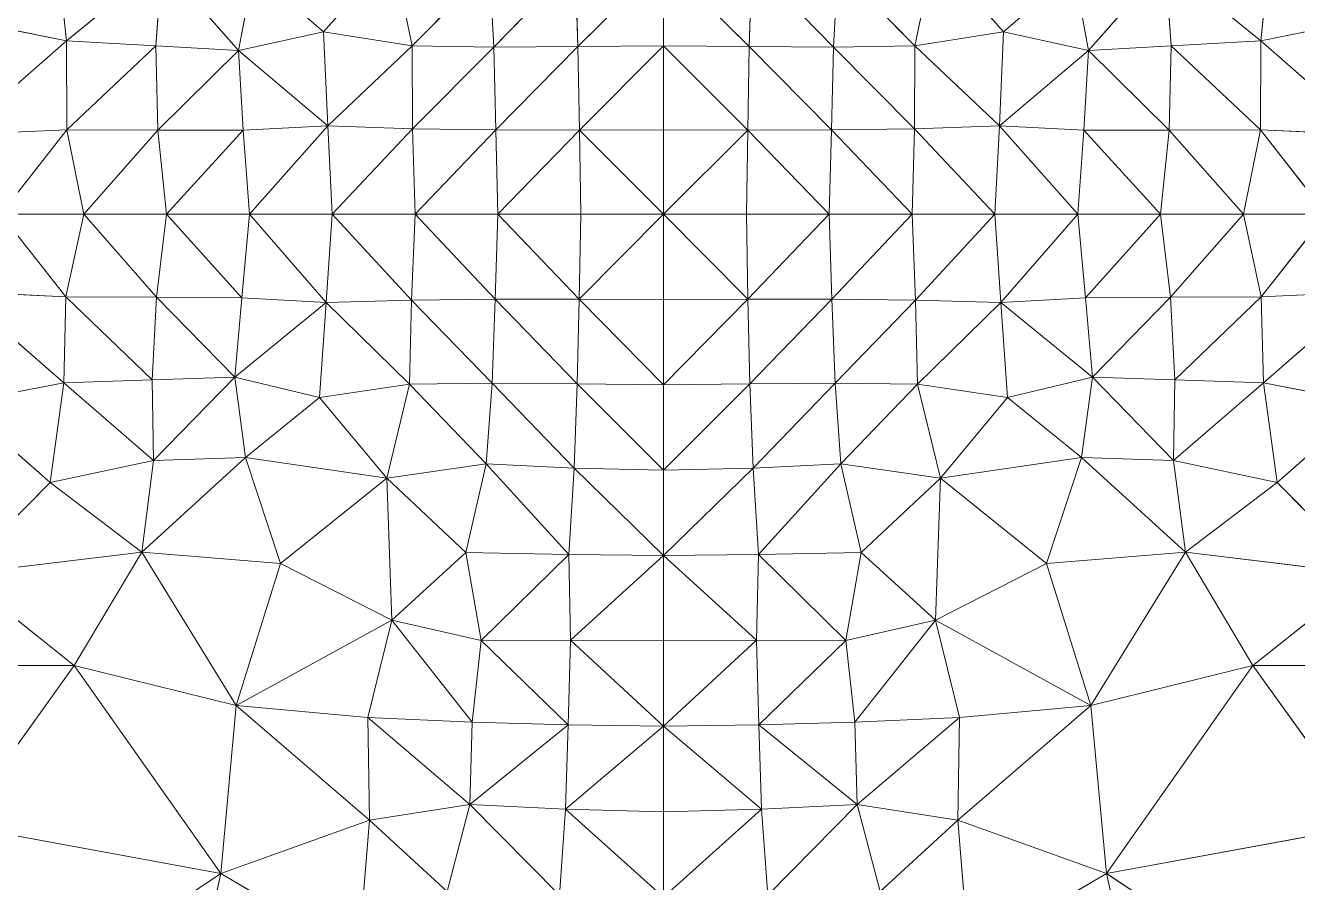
# Model space of a CAD drawing. Header units: metres. Extents: x 0 to 8, y 0 to 4.
# Drawn here: x 1.2734 to 1.7251, y 1.7627 to 2.067 of the extents above; entities that cross this region are included whole.
import ezdxf

# ---------------------------------------------------------------- set-up
doc = ezdxf.new("R2010")
doc.units = ezdxf.units.M
doc.header["$MEASUREMENT"] = 0
for name, color, linetype, lineweight in [('DL_FE_MESH', 134, 'Continuous', 0), ('DL_FE_MESH_CELLS_2', 132, 'Continuous', 0), ('DL_FE_MESH_CELLS_5', 132, 'Continuous', 0), ('DL_FE_MESH_CELLS_6', 132, 'Continuous', 0), ('DL_FE_MESH_CELLS_7', 132, 'Continuous', 0), ('DL_TOPOLOGY', 7, 'Continuous', 0)]:
    doc.layers.add(name, color=color, linetype=linetype, lineweight=lineweight)

msp = doc.modelspace()

# ---------------------------------------------------------------- linework, layer by layer
at = {"layer": 'DL_FE_MESH'}
for p, q in [((1.28799, 2.06147), (1.284, 2.09891)), ((1.716, 2.09891), (1.71201, 2.06147)), ((1.37932, 2.06473), (1.40391, 2.09256)), ((1.41077, 2.05971), (1.40391, 2.09256)), ((1.59609, 2.09256), (1.58923, 2.05971)), ((1.59609, 2.09256), (1.62068, 2.06473)), ((1.32188, 2.08911), (1.28799, 2.06147)), ((1.31978, 2.05967), (1.32188, 2.08911)), ((1.3491, 2.05803), (1.32188, 2.08911)), ((1.43814, 2.08745), (1.41077, 2.05971)), ((1.43969, 2.05925), (1.43814, 2.08745)), ((1.46867, 2.08894), (1.43969, 2.05925)), ((1.46867, 2.08894), (1.46959, 2.0595)), ((1.46959, 2.0595), (1.5, 2.08955)), ((1.53041, 2.0595), (1.5, 2.08955)), ((1.53041, 2.0595), (1.53133, 2.08894)), ((1.53133, 2.08894), (1.56031, 2.05925)), ((1.56186, 2.08745), (1.56031, 2.05925)), ((1.56186, 2.08745), (1.58923, 2.05971)), ((1.6509, 2.05803), (1.67812, 2.08911)), ((1.67812, 2.08911), (1.71201, 2.06147)), ((1.67812, 2.08911), (1.68022, 2.05967)), ((1.3491, 2.05803), (1.35437, 2.08629)), ((1.37932, 2.06473), (1.35437, 2.08629)), ((1.64563, 2.08629), (1.62068, 2.06473)), ((1.64563, 2.08629), (1.6509, 2.05803)), ((1.28799, 2.06147), (1.25, 2.06918)), ((1.75, 2.06918), (1.71201, 2.06147)), ((1.3491, 2.05803), (1.37932, 2.06473)), ((1.38076, 2.03127), (1.37932, 2.06473)), ((1.41077, 2.05971), (1.37932, 2.06473)), ((1.62068, 2.06473), (1.58923, 2.05971)), ((1.62068, 2.06473), (1.61924, 2.03127)), ((1.6509, 2.05803), (1.62068, 2.06473)), ((1.28799, 2.06147), (1.25, 2.02819)), ((1.28812, 2.02988), (1.28799, 2.06147)), ((1.28799, 2.06147), (1.31978, 2.05967)), ((1.31978, 2.05967), (1.28812, 2.02988)), ((1.32049, 2.02984), (1.31978, 2.05967)), ((1.31978, 2.05967), (1.3491, 2.05803)), ((1.41077, 2.05971), (1.38076, 2.03127)), ((1.41088, 2.03028), (1.41077, 2.05971)), ((1.41077, 2.05971), (1.43969, 2.05925)), ((1.43969, 2.05925), (1.46959, 2.0595)), ((1.46959, 2.0595), (1.44043, 2.0299)), ((1.5, 2.0597), (1.46959, 2.0595)), ((1.46959, 2.0595), (1.47014, 2.02984)), ((1.47014, 2.02984), (1.5, 2.0597)), ((1.5, 2.0597), (1.53041, 2.0595)), ((1.52986, 2.02984), (1.5, 2.0597)), ((1.52986, 2.02984), (1.53041, 2.0595)), ((1.56031, 2.05925), (1.53041, 2.0595)), ((1.53041, 2.0595), (1.55957, 2.0299)), ((1.58923, 2.05971), (1.56031, 2.05925)), ((1.58923, 2.05971), (1.58912, 2.03028)), ((1.58923, 2.05971), (1.61924, 2.03127)), ((1.68022, 2.05967), (1.6509, 2.05803)), ((1.68022, 2.05967), (1.67951, 2.02984)), ((1.71201, 2.06147), (1.68022, 2.05967)), ((1.68022, 2.05967), (1.71188, 2.02988)), ((1.71201, 2.06147), (1.71188, 2.02988)), ((1.71201, 2.06147), (1.75, 2.02819)), ((1.3491, 2.05803), (1.32049, 2.02984)), ((1.35075, 2.02983), (1.3491, 2.05803)), ((1.38076, 2.03127), (1.3491, 2.05803)), ((1.43969, 2.05925), (1.41088, 2.03028)), ((1.44043, 2.0299), (1.43969, 2.05925)), ((1.56031, 2.05925), (1.55957, 2.0299)), ((1.56031, 2.05925), (1.58912, 2.03028)), ((1.61924, 2.03127), (1.6509, 2.05803)), ((1.6509, 2.05803), (1.64925, 2.02983)), ((1.6509, 2.05803), (1.67951, 2.02984)), ((1.28812, 2.02988), (1.25, 2.02819)), ((1.28812, 2.02988), (1.26471, 2)), ((1.29412, 2), (1.28812, 2.02988)), ((1.32049, 2.02984), (1.28812, 2.02988)), ((1.32049, 2.02984), (1.29412, 2)), ((1.32353, 2), (1.32049, 2.02984)), ((1.35075, 2.02983), (1.32049, 2.02984)), ((1.35075, 2.02983), (1.32353, 2)), ((1.38076, 2.03127), (1.35075, 2.02983)), ((1.35294, 2), (1.35075, 2.02983)), ((1.38076, 2.03127), (1.35294, 2)), ((1.38235, 2), (1.38076, 2.03127)), ((1.41088, 2.03028), (1.38076, 2.03127)), ((1.41088, 2.03028), (1.38235, 2)), ((1.41176, 2), (1.41088, 2.03028)), ((1.44043, 2.0299), (1.41088, 2.03028)), ((1.44043, 2.0299), (1.41176, 2)), ((1.44118, 2), (1.44043, 2.0299)), ((1.47014, 2.02984), (1.44043, 2.0299)), ((1.47014, 2.02984), (1.44118, 2)), ((1.5, 2.02985), (1.47014, 2.02984)), ((1.47014, 2.02984), (1.5, 2)), ((1.47014, 2.02984), (1.47059, 2)), ((1.5, 2.02985), (1.52986, 2.02984)), ((1.52986, 2.02984), (1.5, 2)), ((1.52941, 2), (1.52986, 2.02984)), ((1.55957, 2.0299), (1.52986, 2.02984)), ((1.52986, 2.02984), (1.55882, 2)), ((1.55882, 2), (1.55957, 2.0299)), ((1.58912, 2.03028), (1.55957, 2.0299)), ((1.55957, 2.0299), (1.58824, 2)), ((1.58824, 2), (1.58912, 2.03028)), ((1.61924, 2.03127), (1.58912, 2.03028)), ((1.58912, 2.03028), (1.61765, 2)), ((1.61765, 2), (1.61924, 2.03127)), ((1.61924, 2.03127), (1.64706, 2)), ((1.64925, 2.02983), (1.61924, 2.03127)), ((1.64706, 2), (1.64925, 2.02983)), ((1.67951, 2.02984), (1.64925, 2.02983)), ((1.64925, 2.02983), (1.67647, 2)), ((1.67647, 2), (1.67951, 2.02984)), ((1.71188, 2.02988), (1.67951, 2.02984)), ((1.67951, 2.02984), (1.70588, 2)), ((1.70588, 2), (1.71188, 2.02988)), ((1.73529, 2), (1.71188, 2.02988)), ((1.75, 2.02819), (1.71188, 2.02988)), ((1.26471, 2), (1.28781, 1.97065)), ((1.29412, 2), (1.28781, 1.97065)), ((1.32001, 1.97046), (1.29412, 2)), ((1.32353, 2), (1.32001, 1.97046)), ((1.35024, 1.97023), (1.32353, 2)), ((1.35294, 2), (1.35024, 1.97023)), ((1.38025, 1.96858), (1.35294, 2)), ((1.38235, 2), (1.38025, 1.96858)), ((1.41052, 1.96945), (1.38235, 2)), ((1.41176, 2), (1.41052, 1.96945)), ((1.44022, 1.96978), (1.41176, 2)), ((1.44118, 2), (1.44022, 1.96978)), ((1.47005, 1.96978), (1.44118, 2)), ((1.47005, 1.96978), (1.5, 2)), ((1.47059, 2), (1.47005, 1.96978)), ((1.52995, 1.96978), (1.5, 2)), ((1.52941, 2), (1.52995, 1.96978)), ((1.52995, 1.96978), (1.55882, 2)), ((1.55882, 2), (1.55978, 1.96978)), ((1.55978, 1.96978), (1.58824, 2)), ((1.58824, 2), (1.58948, 1.96945)), ((1.58948, 1.96945), (1.61765, 2)), ((1.61765, 2), (1.61975, 1.96858)), ((1.61975, 1.96858), (1.64706, 2)), ((1.64706, 2), (1.64976, 1.97023)), ((1.64976, 1.97023), (1.67647, 2)), ((1.67647, 2), (1.67999, 1.97046)), ((1.67999, 1.97046), (1.70588, 2)), ((1.70588, 2), (1.71219, 1.97065)), ((1.71219, 1.97065), (1.73529, 2)), ((1.25, 1.9724), (1.28781, 1.97065)), ((1.28707, 1.94005), (1.25, 1.9724)), ((1.28707, 1.94005), (1.28781, 1.97065)), ((1.28781, 1.97065), (1.32001, 1.97046)), ((1.31846, 1.94115), (1.28781, 1.97065)), ((1.31846, 1.94115), (1.32001, 1.97046)), ((1.32001, 1.97046), (1.35024, 1.97023)), ((1.34773, 1.94213), (1.32001, 1.97046)), ((1.34773, 1.94213), (1.35024, 1.97023)), ((1.35024, 1.97023), (1.38025, 1.96858)), ((1.38025, 1.96858), (1.41052, 1.96945)), ((1.4098, 1.93962), (1.41052, 1.96945)), ((1.41052, 1.96945), (1.44022, 1.96978)), ((1.43913, 1.94004), (1.41052, 1.96945)), ((1.43913, 1.94004), (1.44022, 1.96978)), ((1.44022, 1.96978), (1.47005, 1.96978)), ((1.46935, 1.93971), (1.44022, 1.96978)), ((1.47005, 1.96978), (1.46935, 1.93971)), ((1.5, 1.9697), (1.47005, 1.96978)), ((1.47005, 1.96978), (1.5, 1.93939)), ((1.5, 1.9697), (1.52995, 1.96978)), ((1.52995, 1.96978), (1.5, 1.93939)), ((1.52995, 1.96978), (1.55978, 1.96978)), ((1.53065, 1.93971), (1.52995, 1.96978)), ((1.53065, 1.93971), (1.55978, 1.96978)), ((1.55978, 1.96978), (1.58948, 1.96945)), ((1.55978, 1.96978), (1.56087, 1.94004)), ((1.56087, 1.94004), (1.58948, 1.96945)), ((1.58948, 1.96945), (1.61975, 1.96858)), ((1.58948, 1.96945), (1.5902, 1.93962)), ((1.61975, 1.96858), (1.64976, 1.97023)), ((1.64976, 1.97023), (1.67999, 1.97046)), ((1.64976, 1.97023), (1.65227, 1.94213)), ((1.65227, 1.94213), (1.67999, 1.97046)), ((1.67999, 1.97046), (1.71219, 1.97065)), ((1.67999, 1.97046), (1.68154, 1.94115)), ((1.68154, 1.94115), (1.71219, 1.97065)), ((1.71219, 1.97065), (1.75, 1.9724)), ((1.71219, 1.97065), (1.71293, 1.94005)), ((1.71293, 1.94005), (1.75, 1.9724)), ((1.38025, 1.96858), (1.34773, 1.94213)), ((1.37786, 1.93486), (1.38025, 1.96858)), ((1.4098, 1.93962), (1.38025, 1.96858)), ((1.5902, 1.93962), (1.61975, 1.96858)), ((1.61975, 1.96858), (1.65227, 1.94213)), ((1.61975, 1.96858), (1.62214, 1.93486)), ((1.31846, 1.94115), (1.34773, 1.94213)), ((1.34773, 1.94213), (1.31894, 1.91249)), ((1.35159, 1.91364), (1.34773, 1.94213)), ((1.34773, 1.94213), (1.37786, 1.93486)), ((1.65227, 1.94213), (1.62214, 1.93486)), ((1.65227, 1.94213), (1.64841, 1.91364)), ((1.68154, 1.94115), (1.65227, 1.94213)), ((1.65227, 1.94213), (1.68106, 1.91249)), ((1.25, 1.93302), (1.28707, 1.94005)), ((1.28219, 1.90473), (1.28707, 1.94005)), ((1.28707, 1.94005), (1.31846, 1.94115)), ((1.31894, 1.91249), (1.28707, 1.94005)), ((1.31894, 1.91249), (1.31846, 1.94115)), ((1.37786, 1.93486), (1.4098, 1.93962)), ((1.40172, 1.9063), (1.4098, 1.93962)), ((1.4098, 1.93962), (1.43913, 1.94004)), ((1.43704, 1.91131), (1.4098, 1.93962)), ((1.43913, 1.94004), (1.43704, 1.91131)), ((1.46821, 1.90978), (1.43913, 1.94004)), ((1.46935, 1.93971), (1.43913, 1.94004)), ((1.46821, 1.90978), (1.46935, 1.93971)), ((1.5, 1.93939), (1.46935, 1.93971)), ((1.46935, 1.93971), (1.5, 1.90909)), ((1.5, 1.93939), (1.53065, 1.93971)), ((1.53065, 1.93971), (1.5, 1.90909)), ((1.56087, 1.94004), (1.53065, 1.93971)), ((1.53065, 1.93971), (1.53179, 1.90978)), ((1.53179, 1.90978), (1.56087, 1.94004)), ((1.56296, 1.91131), (1.56087, 1.94004)), ((1.5902, 1.93962), (1.56087, 1.94004)), ((1.56296, 1.91131), (1.5902, 1.93962)), ((1.5902, 1.93962), (1.62214, 1.93486)), ((1.5902, 1.93962), (1.59828, 1.9063)), ((1.68154, 1.94115), (1.68106, 1.91249)), ((1.68106, 1.91249), (1.71293, 1.94005)), ((1.71293, 1.94005), (1.68154, 1.94115)), ((1.71293, 1.94005), (1.75, 1.93302)), ((1.71293, 1.94005), (1.71781, 1.90473)), ((1.28219, 1.90473), (1.25, 1.93302)), ((1.35159, 1.91364), (1.37786, 1.93486)), ((1.40172, 1.9063), (1.37786, 1.93486)), ((1.62214, 1.93486), (1.59828, 1.9063)), ((1.62214, 1.93486), (1.64841, 1.91364)), ((1.75, 1.93302), (1.71781, 1.90473)), ((1.28219, 1.90473), (1.31894, 1.91249)), ((1.35159, 1.91364), (1.31474, 1.87995)), ((1.31474, 1.87995), (1.31894, 1.91249)), ((1.31894, 1.91249), (1.35159, 1.91364)), ((1.36404, 1.87602), (1.35159, 1.91364)), ((1.40172, 1.9063), (1.35159, 1.91364)), ((1.40172, 1.9063), (1.43704, 1.91131)), ((1.4298, 1.87985), (1.43704, 1.91131)), ((1.43704, 1.91131), (1.46821, 1.90978)), ((1.46631, 1.87922), (1.43704, 1.91131)), ((1.53179, 1.90978), (1.56296, 1.91131)), ((1.53369, 1.87922), (1.56296, 1.91131)), ((1.59828, 1.9063), (1.56296, 1.91131)), ((1.56296, 1.91131), (1.5702, 1.87985)), ((1.59828, 1.9063), (1.64841, 1.91364)), ((1.64841, 1.91364), (1.63596, 1.87602)), ((1.64841, 1.91364), (1.68526, 1.87995)), ((1.68106, 1.91249), (1.64841, 1.91364)), ((1.71781, 1.90473), (1.68106, 1.91249)), ((1.68106, 1.91249), (1.68526, 1.87995)), ((1.36404, 1.87602), (1.40172, 1.9063)), ((1.40172, 1.9063), (1.40349, 1.85585)), ((1.4298, 1.87985), (1.40172, 1.9063)), ((1.46821, 1.90978), (1.46631, 1.87922)), ((1.5, 1.90909), (1.46821, 1.90978)), ((1.46821, 1.90978), (1.5, 1.87879)), ((1.5, 1.90909), (1.53179, 1.90978)), ((1.53179, 1.90978), (1.5, 1.87879)), ((1.53369, 1.87922), (1.53179, 1.90978)), ((1.59828, 1.9063), (1.5702, 1.87985)), ((1.59651, 1.85585), (1.59828, 1.9063)), ((1.59828, 1.9063), (1.63596, 1.87602)), ((1.25, 1.87214), (1.28219, 1.90473)), ((1.31474, 1.87995), (1.28219, 1.90473)), ((1.71781, 1.90473), (1.68526, 1.87995)), ((1.71781, 1.90473), (1.75, 1.87214)), ((1.31474, 1.87995), (1.25, 1.87214)), ((1.2908, 1.83981), (1.31474, 1.87995)), ((1.31474, 1.87995), (1.36404, 1.87602)), ((1.3483, 1.82562), (1.31474, 1.87995)), ((1.40349, 1.85585), (1.4298, 1.87985)), ((1.43528, 1.8486), (1.4298, 1.87985)), ((1.4298, 1.87985), (1.46631, 1.87922)), ((1.46631, 1.87922), (1.43528, 1.8486)), ((1.5, 1.87879), (1.46631, 1.87922)), ((1.46631, 1.87922), (1.467, 1.84871)), ((1.467, 1.84871), (1.5, 1.87879)), ((1.5, 1.87879), (1.53369, 1.87922)), ((1.533, 1.84871), (1.5, 1.87879)), ((1.533, 1.84871), (1.53369, 1.87922)), ((1.5702, 1.87985), (1.53369, 1.87922)), ((1.53369, 1.87922), (1.56472, 1.8486)), ((1.5702, 1.87985), (1.56472, 1.8486)), ((1.5702, 1.87985), (1.59651, 1.85585)), ((1.68526, 1.87995), (1.63596, 1.87602)), ((1.6517, 1.82562), (1.68526, 1.87995)), ((1.68526, 1.87995), (1.75, 1.87214)), ((1.68526, 1.87995), (1.7092, 1.83981)), ((1.3483, 1.82562), (1.36404, 1.87602)), ((1.40349, 1.85585), (1.36404, 1.87602)), ((1.63596, 1.87602), (1.59651, 1.85585)), ((1.63596, 1.87602), (1.6517, 1.82562)), ((1.2908, 1.83981), (1.25, 1.87214)), ((1.75, 1.87214), (1.7092, 1.83981)), ((1.3483, 1.82562), (1.40349, 1.85585)), ((1.39496, 1.82126), (1.40349, 1.85585)), ((1.43206, 1.81968), (1.40349, 1.85585)), ((1.43528, 1.8486), (1.40349, 1.85585)), ((1.59651, 1.85585), (1.56472, 1.8486)), ((1.56794, 1.81968), (1.59651, 1.85585)), ((1.59651, 1.85585), (1.6517, 1.82562)), ((1.59651, 1.85585), (1.60504, 1.82126)), ((1.43206, 1.81968), (1.43528, 1.8486)), ((1.43528, 1.8486), (1.467, 1.84871)), ((1.46613, 1.81876), (1.43528, 1.8486)), ((1.467, 1.84871), (1.46613, 1.81876)), ((1.5, 1.84848), (1.467, 1.84871)), ((1.467, 1.84871), (1.5, 1.81818)), ((1.5, 1.84848), (1.533, 1.84871)), ((1.533, 1.84871), (1.5, 1.81818)), ((1.53387, 1.81876), (1.533, 1.84871)), ((1.56472, 1.8486), (1.533, 1.84871)), ((1.53387, 1.81876), (1.56472, 1.8486)), ((1.56472, 1.8486), (1.56794, 1.81968)), ((1.2908, 1.83981), (1.2092, 1.83981)), ((1.25, 1.78298), (1.2908, 1.83981)), ((1.34279, 1.76589), (1.2908, 1.83981)), ((1.3483, 1.82562), (1.2908, 1.83981)), ((1.7092, 1.83981), (1.6517, 1.82562)), ((1.7092, 1.83981), (1.65721, 1.76589)), ((1.7092, 1.83981), (1.7908, 1.83981)), ((1.7092, 1.83981), (1.75, 1.78298)), ((1.34279, 1.76589), (1.3483, 1.82562)), ((1.3483, 1.82562), (1.39496, 1.82126)), ((1.39554, 1.78488), (1.3483, 1.82562)), ((1.6517, 1.82562), (1.60446, 1.78488)), ((1.6517, 1.82562), (1.60504, 1.82126)), ((1.6517, 1.82562), (1.65721, 1.76589)), ((1.39554, 1.78488), (1.39496, 1.82126)), ((1.39496, 1.82126), (1.43206, 1.81968)), ((1.43126, 1.79046), (1.39496, 1.82126)), ((1.60504, 1.82126), (1.56794, 1.81968)), ((1.56874, 1.79046), (1.60504, 1.82126)), ((1.60504, 1.82126), (1.60446, 1.78488)), ((1.43126, 1.79046), (1.43206, 1.81968)), ((1.46613, 1.81876), (1.43126, 1.79046)), ((1.43206, 1.81968), (1.46613, 1.81876)), ((1.46613, 1.81876), (1.46518, 1.78879)), ((1.46518, 1.78879), (1.5, 1.81818)), ((1.5, 1.81818), (1.46613, 1.81876)), ((1.5, 1.81818), (1.53387, 1.81876)), ((1.53482, 1.78879), (1.5, 1.81818)), ((1.56794, 1.81968), (1.53387, 1.81876)), ((1.53482, 1.78879), (1.53387, 1.81876)), ((1.53387, 1.81876), (1.56874, 1.79046)), ((1.56794, 1.81968), (1.56874, 1.79046)), ((1.39554, 1.78488), (1.43126, 1.79046)), ((1.42316, 1.75955), (1.43126, 1.79046)), ((1.43126, 1.79046), (1.46518, 1.78879)), ((1.46301, 1.75827), (1.43126, 1.79046)), ((1.46518, 1.78879), (1.46301, 1.75827)), ((1.5, 1.78788), (1.46518, 1.78879)), ((1.46518, 1.78879), (1.5, 1.75758)), ((1.5, 1.78788), (1.53482, 1.78879)), ((1.53482, 1.78879), (1.5, 1.75758)), ((1.56874, 1.79046), (1.53482, 1.78879)), ((1.53699, 1.75827), (1.53482, 1.78879)), ((1.53699, 1.75827), (1.56874, 1.79046)), ((1.56874, 1.79046), (1.60446, 1.78488)), ((1.56874, 1.79046), (1.57684, 1.75955)), ((1.34279, 1.76589), (1.39554, 1.78488)), ((1.39554, 1.78488), (1.39168, 1.73721)), ((1.42316, 1.75955), (1.39554, 1.78488)), ((1.60446, 1.78488), (1.57684, 1.75955)), ((1.60832, 1.73721), (1.60446, 1.78488)), ((1.65721, 1.76589), (1.60446, 1.78488)), ((1.34279, 1.76589), (1.25, 1.78298)), ((1.75, 1.78298), (1.65721, 1.76589)), ((1.34279, 1.76589), (1.25, 1.70417)), ((1.32819, 1.70024), (1.34279, 1.76589)), ((1.34279, 1.76589), (1.39168, 1.73721)), ((1.65721, 1.76589), (1.60832, 1.73721)), ((1.65721, 1.76589), (1.75, 1.70417)), ((1.65721, 1.76589), (1.67181, 1.70024))]:
    msp.add_line(p, q, dxfattribs=at)
at = {"layer": 'DL_FE_MESH_CELLS_2'}
for points, invisible_edges in [([(1.52995, 1.96978), (1.5, 2), (1.5, 1.9697)], 2), ([(1.52941, 2), (1.5, 2), (1.52995, 1.96978)], 1), ([(1.55882, 2), (1.52941, 2), (1.52995, 1.96978)], 1), ([(1.58824, 2), (1.55882, 2), (1.55978, 1.96978)], 1), ([(1.61765, 2), (1.58824, 2), (1.58948, 1.96945)], 1), ([(1.64706, 2), (1.61765, 2), (1.61975, 1.96858)], 1), ([(1.67647, 2), (1.64706, 2), (1.64976, 1.97023)], 1), ([(1.70588, 2), (1.67647, 2), (1.67999, 1.97046)], 1), ([(1.71219, 1.97065), (1.73529, 2), (1.70588, 2)], 2), ([(1.5, 1.9697), (1.5, 1.93939), (1.52995, 1.96978)], 1), ([(1.5, 1.93939), (1.5, 1.90909), (1.53065, 1.93971)], 1), ([(1.5, 1.90909), (1.5, 1.87879), (1.53179, 1.90978)], 1), ([(1.5, 1.87879), (1.5, 1.84848), (1.533, 1.84871)], 1), ([(1.5, 1.84848), (1.5, 1.81818), (1.533, 1.84871)], 1), ([(1.5, 1.81818), (1.5, 1.78788), (1.53482, 1.78879)], 1), ([(1.5, 1.78788), (1.5, 1.75758), (1.53482, 1.78879)], 1)]:
    msp.add_3dface(points, dxfattribs=dict(at, invisible_edges=invisible_edges))
for points in [[(1.55882, 2), (1.52995, 1.96978), (1.55978, 1.96978)], [(1.58824, 2), (1.55978, 1.96978), (1.58948, 1.96945)], [(1.61765, 2), (1.58948, 1.96945), (1.61975, 1.96858)], [(1.64706, 2), (1.61975, 1.96858), (1.64976, 1.97023)], [(1.67647, 2), (1.64976, 1.97023), (1.67999, 1.97046)], [(1.70588, 2), (1.67999, 1.97046), (1.71219, 1.97065)], [(1.75, 1.9724), (1.73529, 2), (1.71219, 1.97065)], [(1.52995, 1.96978), (1.5, 1.93939), (1.53065, 1.93971)], [(1.53065, 1.93971), (1.55978, 1.96978), (1.52995, 1.96978)], [(1.56087, 1.94004), (1.55978, 1.96978), (1.53065, 1.93971)], [(1.56087, 1.94004), (1.58948, 1.96945), (1.55978, 1.96978)], [(1.5902, 1.93962), (1.58948, 1.96945), (1.56087, 1.94004)], [(1.5902, 1.93962), (1.61975, 1.96858), (1.58948, 1.96945)], [(1.65227, 1.94213), (1.64976, 1.97023), (1.61975, 1.96858)], [(1.65227, 1.94213), (1.67999, 1.97046), (1.64976, 1.97023)], [(1.68154, 1.94115), (1.67999, 1.97046), (1.65227, 1.94213)], [(1.68154, 1.94115), (1.71219, 1.97065), (1.67999, 1.97046)], [(1.71293, 1.94005), (1.71219, 1.97065), (1.68154, 1.94115)], [(1.71293, 1.94005), (1.75, 1.9724), (1.71219, 1.97065)], [(1.75, 1.93302), (1.75, 1.9724), (1.71293, 1.94005)], [(1.62214, 1.93486), (1.61975, 1.96858), (1.5902, 1.93962)], [(1.65227, 1.94213), (1.61975, 1.96858), (1.62214, 1.93486)], [(1.64841, 1.91364), (1.65227, 1.94213), (1.62214, 1.93486)], [(1.68106, 1.91249), (1.65227, 1.94213), (1.64841, 1.91364)], [(1.68106, 1.91249), (1.68154, 1.94115), (1.65227, 1.94213)], [(1.53065, 1.93971), (1.5, 1.90909), (1.53179, 1.90978)], [(1.53179, 1.90978), (1.56087, 1.94004), (1.53065, 1.93971)], [(1.56296, 1.91131), (1.56087, 1.94004), (1.53179, 1.90978)], [(1.56296, 1.91131), (1.5902, 1.93962), (1.56087, 1.94004)], [(1.59828, 1.9063), (1.5902, 1.93962), (1.56296, 1.91131)], [(1.62214, 1.93486), (1.5902, 1.93962), (1.59828, 1.9063)], [(1.68106, 1.91249), (1.71293, 1.94005), (1.68154, 1.94115)], [(1.71781, 1.90473), (1.71293, 1.94005), (1.68106, 1.91249)], [(1.75, 1.93302), (1.71293, 1.94005), (1.71781, 1.90473)], [(1.64841, 1.91364), (1.62214, 1.93486), (1.59828, 1.9063)], [(1.75, 1.87214), (1.75, 1.93302), (1.71781, 1.90473)], [(1.53369, 1.87922), (1.56296, 1.91131), (1.53179, 1.90978)], [(1.5702, 1.87985), (1.56296, 1.91131), (1.53369, 1.87922)], [(1.59828, 1.9063), (1.56296, 1.91131), (1.5702, 1.87985)], [(1.64841, 1.91364), (1.59828, 1.9063), (1.63596, 1.87602)], [(1.63596, 1.87602), (1.68526, 1.87995), (1.64841, 1.91364)], [(1.64841, 1.91364), (1.68526, 1.87995), (1.68106, 1.91249)], [(1.71781, 1.90473), (1.68106, 1.91249), (1.68526, 1.87995)], [(1.53179, 1.90978), (1.5, 1.87879), (1.53369, 1.87922)], [(1.59651, 1.85585), (1.59828, 1.9063), (1.5702, 1.87985)], [(1.63596, 1.87602), (1.59828, 1.9063), (1.59651, 1.85585)], [(1.75, 1.87214), (1.71781, 1.90473), (1.68526, 1.87995)], [(1.5, 1.87879), (1.533, 1.84871), (1.53369, 1.87922)], [(1.56472, 1.8486), (1.53369, 1.87922), (1.533, 1.84871)], [(1.56472, 1.8486), (1.5702, 1.87985), (1.53369, 1.87922)], [(1.59651, 1.85585), (1.5702, 1.87985), (1.56472, 1.8486)], [(1.6517, 1.82562), (1.68526, 1.87995), (1.63596, 1.87602)], [(1.7092, 1.83981), (1.68526, 1.87995), (1.6517, 1.82562)], [(1.75, 1.87214), (1.68526, 1.87995), (1.7092, 1.83981)], [(1.59651, 1.85585), (1.6517, 1.82562), (1.63596, 1.87602)], [(1.7908, 1.83981), (1.75, 1.87214), (1.7092, 1.83981)], [(1.56794, 1.81968), (1.59651, 1.85585), (1.56472, 1.8486)], [(1.60504, 1.82126), (1.59651, 1.85585), (1.56794, 1.81968)], [(1.60504, 1.82126), (1.6517, 1.82562), (1.59651, 1.85585)], [(1.533, 1.84871), (1.5, 1.81818), (1.53387, 1.81876)], [(1.53387, 1.81876), (1.56472, 1.8486), (1.533, 1.84871)], [(1.56794, 1.81968), (1.56472, 1.8486), (1.53387, 1.81876)], [(1.65721, 1.76589), (1.7092, 1.83981), (1.6517, 1.82562)], [(1.65721, 1.76589), (1.75, 1.78298), (1.7092, 1.83981)], [(1.7908, 1.83981), (1.7092, 1.83981), (1.75, 1.78298)], [(1.60446, 1.78488), (1.65721, 1.76589), (1.6517, 1.82562)], [(1.60446, 1.78488), (1.6517, 1.82562), (1.60504, 1.82126)], [(1.56874, 1.79046), (1.60504, 1.82126), (1.56794, 1.81968)], [(1.60446, 1.78488), (1.60504, 1.82126), (1.56874, 1.79046)], [(1.5, 1.81818), (1.53482, 1.78879), (1.53387, 1.81876)], [(1.56874, 1.79046), (1.56794, 1.81968), (1.53387, 1.81876)], [(1.56874, 1.79046), (1.53387, 1.81876), (1.53482, 1.78879)], [(1.53482, 1.78879), (1.5, 1.75758), (1.53699, 1.75827)], [(1.53699, 1.75827), (1.56874, 1.79046), (1.53482, 1.78879)], [(1.57684, 1.75955), (1.56874, 1.79046), (1.53699, 1.75827)], [(1.60446, 1.78488), (1.56874, 1.79046), (1.57684, 1.75955)], [(1.60832, 1.73721), (1.60446, 1.78488), (1.57684, 1.75955)], [(1.65721, 1.76589), (1.60446, 1.78488), (1.60832, 1.73721)], [(1.75, 1.70417), (1.75, 1.78298), (1.65721, 1.76589)], [(1.60832, 1.73721), (1.67181, 1.70024), (1.65721, 1.76589)], [(1.75, 1.70417), (1.65721, 1.76589), (1.67181, 1.70024)]]:
    msp.add_3dface(points, dxfattribs=at)
at = {"layer": 'DL_FE_MESH_CELLS_5'}
for points in [[(1.71201, 2.06147), (1.716, 2.09891), (1.67812, 2.08911)], [(1.75, 2.06918), (1.716, 2.09891), (1.71201, 2.06147)], [(1.58923, 2.05971), (1.59609, 2.09256), (1.56186, 2.08745)], [(1.62068, 2.06473), (1.59609, 2.09256), (1.58923, 2.05971)], [(1.64563, 2.08629), (1.59609, 2.09256), (1.62068, 2.06473)], [(1.5, 2.08955), (1.53041, 2.0595), (1.53133, 2.08894)], [(1.56031, 2.05925), (1.53133, 2.08894), (1.53041, 2.0595)], [(1.56031, 2.05925), (1.56186, 2.08745), (1.53133, 2.08894)], [(1.58923, 2.05971), (1.56186, 2.08745), (1.56031, 2.05925)], [(1.6509, 2.05803), (1.67812, 2.08911), (1.64563, 2.08629)], [(1.68022, 2.05967), (1.67812, 2.08911), (1.6509, 2.05803)], [(1.71201, 2.06147), (1.67812, 2.08911), (1.68022, 2.05967)], [(1.6509, 2.05803), (1.64563, 2.08629), (1.62068, 2.06473)], [(1.75, 2.02819), (1.75, 2.06918), (1.71201, 2.06147)], [(1.61924, 2.03127), (1.62068, 2.06473), (1.58923, 2.05971)], [(1.61924, 2.03127), (1.6509, 2.05803), (1.62068, 2.06473)], [(1.5, 2.0597), (1.52986, 2.02984), (1.53041, 2.0595)], [(1.55957, 2.0299), (1.53041, 2.0595), (1.52986, 2.02984)], [(1.55957, 2.0299), (1.56031, 2.05925), (1.53041, 2.0595)], [(1.58912, 2.03028), (1.58923, 2.05971), (1.56031, 2.05925)], [(1.61924, 2.03127), (1.58923, 2.05971), (1.58912, 2.03028)], [(1.67951, 2.02984), (1.68022, 2.05967), (1.6509, 2.05803)], [(1.71188, 2.02988), (1.68022, 2.05967), (1.67951, 2.02984)], [(1.71188, 2.02988), (1.71201, 2.06147), (1.68022, 2.05967)], [(1.75, 2.02819), (1.71201, 2.06147), (1.71188, 2.02988)], [(1.58912, 2.03028), (1.56031, 2.05925), (1.55957, 2.0299)], [(1.64925, 2.02983), (1.6509, 2.05803), (1.61924, 2.03127)], [(1.67951, 2.02984), (1.6509, 2.05803), (1.64925, 2.02983)], [(1.52986, 2.02984), (1.55882, 2), (1.55957, 2.0299)], [(1.55957, 2.0299), (1.58824, 2), (1.58912, 2.03028)], [(1.58912, 2.03028), (1.61765, 2), (1.61924, 2.03127)], [(1.61924, 2.03127), (1.64706, 2), (1.64925, 2.02983)], [(1.64925, 2.02983), (1.67647, 2), (1.67951, 2.02984)], [(1.67951, 2.02984), (1.70588, 2), (1.71188, 2.02988)], [(1.71188, 2.02988), (1.73529, 2), (1.75, 2.02819)]]:
    msp.add_3dface(points, dxfattribs=at)
for points, invisible_edges in [([(1.5, 2.08955), (1.5, 2.0597), (1.53041, 2.0595)], 1), ([(1.5, 2.0597), (1.5, 2.02985), (1.52986, 2.02984)], 1), ([(1.5, 2.02985), (1.5, 2), (1.52986, 2.02984)], 1), ([(1.52986, 2.02984), (1.5, 2), (1.52941, 2)], 2), ([(1.52941, 2), (1.55882, 2), (1.52986, 2.02984)], 1), ([(1.55882, 2), (1.58824, 2), (1.55957, 2.0299)], 1), ([(1.58824, 2), (1.61765, 2), (1.58912, 2.03028)], 1), ([(1.61765, 2), (1.64706, 2), (1.61924, 2.03127)], 1), ([(1.64706, 2), (1.67647, 2), (1.64925, 2.02983)], 1), ([(1.67647, 2), (1.70588, 2), (1.67951, 2.02984)], 1), ([(1.71188, 2.02988), (1.70588, 2), (1.73529, 2)], 2)]:
    msp.add_3dface(points, dxfattribs=dict(at, invisible_edges=invisible_edges))
at = {"layer": 'DL_FE_MESH_CELLS_6'}
for points in [[(1.25, 2.06918), (1.28799, 2.06147), (1.284, 2.09891)], [(1.284, 2.09891), (1.28799, 2.06147), (1.32188, 2.08911)], [(1.35437, 2.08629), (1.37932, 2.06473), (1.40391, 2.09256)], [(1.37932, 2.06473), (1.41077, 2.05971), (1.40391, 2.09256)], [(1.40391, 2.09256), (1.41077, 2.05971), (1.43814, 2.08745)], [(1.32188, 2.08911), (1.28799, 2.06147), (1.31978, 2.05967)], [(1.32188, 2.08911), (1.31978, 2.05967), (1.3491, 2.05803)], [(1.32188, 2.08911), (1.3491, 2.05803), (1.35437, 2.08629)], [(1.43814, 2.08745), (1.41077, 2.05971), (1.43969, 2.05925)], [(1.43814, 2.08745), (1.43969, 2.05925), (1.46867, 2.08894)], [(1.46867, 2.08894), (1.43969, 2.05925), (1.46959, 2.0595)], [(1.46959, 2.0595), (1.5, 2.08955), (1.46867, 2.08894)], [(1.35437, 2.08629), (1.3491, 2.05803), (1.37932, 2.06473)], [(1.25, 2.06918), (1.25, 2.02819), (1.28799, 2.06147)], [(1.3491, 2.05803), (1.38076, 2.03127), (1.37932, 2.06473)], [(1.37932, 2.06473), (1.38076, 2.03127), (1.41077, 2.05971)], [(1.28799, 2.06147), (1.25, 2.02819), (1.28812, 2.02988)], [(1.28799, 2.06147), (1.28812, 2.02988), (1.31978, 2.05967)], [(1.31978, 2.05967), (1.28812, 2.02988), (1.32049, 2.02984)], [(1.31978, 2.05967), (1.32049, 2.02984), (1.3491, 2.05803)], [(1.41077, 2.05971), (1.38076, 2.03127), (1.41088, 2.03028)], [(1.41077, 2.05971), (1.41088, 2.03028), (1.43969, 2.05925)], [(1.43969, 2.05925), (1.44043, 2.0299), (1.46959, 2.0595)], [(1.46959, 2.0595), (1.44043, 2.0299), (1.47014, 2.02984)], [(1.47014, 2.02984), (1.5, 2.0597), (1.46959, 2.0595)], [(1.3491, 2.05803), (1.32049, 2.02984), (1.35075, 2.02983)], [(1.3491, 2.05803), (1.35075, 2.02983), (1.38076, 2.03127)], [(1.43969, 2.05925), (1.41088, 2.03028), (1.44043, 2.0299)], [(1.25, 2.02819), (1.26471, 2), (1.28812, 2.02988)], [(1.29412, 2), (1.32049, 2.02984), (1.28812, 2.02988)], [(1.32353, 2), (1.35075, 2.02983), (1.32049, 2.02984)], [(1.35294, 2), (1.38076, 2.03127), (1.35075, 2.02983)], [(1.38235, 2), (1.41088, 2.03028), (1.38076, 2.03127)], [(1.41176, 2), (1.44043, 2.0299), (1.41088, 2.03028)], [(1.44118, 2), (1.47014, 2.02984), (1.44043, 2.0299)]]:
    msp.add_3dface(points, dxfattribs=at)
for points, invisible_edges in [([(1.5, 2.0597), (1.5, 2.08955), (1.46959, 2.0595)], 1), ([(1.5, 2.02985), (1.5, 2.0597), (1.47014, 2.02984)], 1), ([(1.28812, 2.02988), (1.26471, 2), (1.29412, 2)], 2), ([(1.29412, 2), (1.32353, 2), (1.32049, 2.02984)], 1), ([(1.32353, 2), (1.35294, 2), (1.35075, 2.02983)], 1), ([(1.35294, 2), (1.38235, 2), (1.38076, 2.03127)], 1), ([(1.38235, 2), (1.41176, 2), (1.41088, 2.03028)], 1), ([(1.41176, 2), (1.44118, 2), (1.44043, 2.0299)], 1), ([(1.44118, 2), (1.47059, 2), (1.47014, 2.02984)], 1), ([(1.5, 2), (1.5, 2.02985), (1.47014, 2.02984)], 1), ([(1.5, 2), (1.47014, 2.02984), (1.47059, 2)], 4)]:
    msp.add_3dface(points, dxfattribs=dict(at, invisible_edges=invisible_edges))
at = {"layer": 'DL_FE_MESH_CELLS_7'}
for points in [[(1.28781, 1.97065), (1.26471, 2), (1.25, 1.9724)], [(1.32001, 1.97046), (1.29412, 2), (1.28781, 1.97065)], [(1.35024, 1.97023), (1.32353, 2), (1.32001, 1.97046)], [(1.38025, 1.96858), (1.35294, 2), (1.35024, 1.97023)], [(1.41052, 1.96945), (1.38235, 2), (1.38025, 1.96858)], [(1.44022, 1.96978), (1.41176, 2), (1.41052, 1.96945)], [(1.47005, 1.96978), (1.44118, 2), (1.44022, 1.96978)], [(1.25, 1.9724), (1.25, 1.93302), (1.28707, 1.94005)], [(1.25, 1.9724), (1.28707, 1.94005), (1.28781, 1.97065)], [(1.28781, 1.97065), (1.28707, 1.94005), (1.31846, 1.94115)], [(1.28781, 1.97065), (1.31846, 1.94115), (1.32001, 1.97046)], [(1.32001, 1.97046), (1.31846, 1.94115), (1.34773, 1.94213)], [(1.32001, 1.97046), (1.34773, 1.94213), (1.35024, 1.97023)], [(1.35024, 1.97023), (1.34773, 1.94213), (1.38025, 1.96858)], [(1.38025, 1.96858), (1.4098, 1.93962), (1.41052, 1.96945)], [(1.41052, 1.96945), (1.4098, 1.93962), (1.43913, 1.94004)], [(1.41052, 1.96945), (1.43913, 1.94004), (1.44022, 1.96978)], [(1.44022, 1.96978), (1.43913, 1.94004), (1.46935, 1.93971)], [(1.44022, 1.96978), (1.46935, 1.93971), (1.47005, 1.96978)], [(1.5, 1.93939), (1.47005, 1.96978), (1.46935, 1.93971)], [(1.38025, 1.96858), (1.34773, 1.94213), (1.37786, 1.93486)], [(1.38025, 1.96858), (1.37786, 1.93486), (1.4098, 1.93962)], [(1.31846, 1.94115), (1.31894, 1.91249), (1.34773, 1.94213)], [(1.34773, 1.94213), (1.31894, 1.91249), (1.35159, 1.91364)], [(1.34773, 1.94213), (1.35159, 1.91364), (1.37786, 1.93486)], [(1.25, 1.93302), (1.28219, 1.90473), (1.28707, 1.94005)], [(1.28707, 1.94005), (1.28219, 1.90473), (1.31894, 1.91249)], [(1.28707, 1.94005), (1.31894, 1.91249), (1.31846, 1.94115)], [(1.37786, 1.93486), (1.40172, 1.9063), (1.4098, 1.93962)], [(1.4098, 1.93962), (1.40172, 1.9063), (1.43704, 1.91131)], [(1.4098, 1.93962), (1.43704, 1.91131), (1.43913, 1.94004)], [(1.43913, 1.94004), (1.43704, 1.91131), (1.46821, 1.90978)], [(1.43913, 1.94004), (1.46821, 1.90978), (1.46935, 1.93971)], [(1.5, 1.90909), (1.46935, 1.93971), (1.46821, 1.90978)], [(1.25, 1.93302), (1.25, 1.87214), (1.28219, 1.90473)], [(1.35159, 1.91364), (1.40172, 1.9063), (1.37786, 1.93486)], [(1.28219, 1.90473), (1.31474, 1.87995), (1.31894, 1.91249)], [(1.35159, 1.91364), (1.31474, 1.87995), (1.36404, 1.87602)], [(1.31894, 1.91249), (1.31474, 1.87995), (1.35159, 1.91364)], [(1.35159, 1.91364), (1.36404, 1.87602), (1.40172, 1.9063)], [(1.40172, 1.9063), (1.4298, 1.87985), (1.43704, 1.91131)], [(1.43704, 1.91131), (1.4298, 1.87985), (1.46631, 1.87922)], [(1.43704, 1.91131), (1.46631, 1.87922), (1.46821, 1.90978)], [(1.36404, 1.87602), (1.40349, 1.85585), (1.40172, 1.9063)], [(1.40172, 1.9063), (1.40349, 1.85585), (1.4298, 1.87985)], [(1.5, 1.87879), (1.46821, 1.90978), (1.46631, 1.87922)], [(1.28219, 1.90473), (1.25, 1.87214), (1.31474, 1.87995)], [(1.31474, 1.87995), (1.25, 1.87214), (1.2908, 1.83981)], [(1.31474, 1.87995), (1.2908, 1.83981), (1.3483, 1.82562)], [(1.31474, 1.87995), (1.3483, 1.82562), (1.36404, 1.87602)], [(1.40349, 1.85585), (1.43528, 1.8486), (1.4298, 1.87985)], [(1.4298, 1.87985), (1.43528, 1.8486), (1.46631, 1.87922)], [(1.46631, 1.87922), (1.43528, 1.8486), (1.467, 1.84871)], [(1.467, 1.84871), (1.5, 1.87879), (1.46631, 1.87922)], [(1.40349, 1.85585), (1.36404, 1.87602), (1.3483, 1.82562)], [(1.2092, 1.83981), (1.2908, 1.83981), (1.25, 1.87214)], [(1.40349, 1.85585), (1.3483, 1.82562), (1.39496, 1.82126)], [(1.40349, 1.85585), (1.39496, 1.82126), (1.43206, 1.81968)], [(1.40349, 1.85585), (1.43206, 1.81968), (1.43528, 1.8486)], [(1.43528, 1.8486), (1.43206, 1.81968), (1.46613, 1.81876)], [(1.43528, 1.8486), (1.46613, 1.81876), (1.467, 1.84871)], [(1.5, 1.81818), (1.467, 1.84871), (1.46613, 1.81876)], [(1.2092, 1.83981), (1.25, 1.78298), (1.2908, 1.83981)], [(1.2908, 1.83981), (1.25, 1.78298), (1.34279, 1.76589)], [(1.2908, 1.83981), (1.34279, 1.76589), (1.3483, 1.82562)], [(1.3483, 1.82562), (1.34279, 1.76589), (1.39554, 1.78488)], [(1.3483, 1.82562), (1.39554, 1.78488), (1.39496, 1.82126)], [(1.39496, 1.82126), (1.39554, 1.78488), (1.43126, 1.79046)], [(1.39496, 1.82126), (1.43126, 1.79046), (1.43206, 1.81968)], [(1.43206, 1.81968), (1.43126, 1.79046), (1.46613, 1.81876)], [(1.46613, 1.81876), (1.43126, 1.79046), (1.46518, 1.78879)], [(1.46518, 1.78879), (1.5, 1.81818), (1.46613, 1.81876)], [(1.39554, 1.78488), (1.42316, 1.75955), (1.43126, 1.79046)], [(1.43126, 1.79046), (1.42316, 1.75955), (1.46301, 1.75827)], [(1.43126, 1.79046), (1.46301, 1.75827), (1.46518, 1.78879)], [(1.5, 1.75758), (1.46518, 1.78879), (1.46301, 1.75827)], [(1.34279, 1.76589), (1.39168, 1.73721), (1.39554, 1.78488)], [(1.39554, 1.78488), (1.39168, 1.73721), (1.42316, 1.75955)], [(1.25, 1.78298), (1.25, 1.70417), (1.34279, 1.76589)], [(1.34279, 1.76589), (1.25, 1.70417), (1.32819, 1.70024)], [(1.39168, 1.73721), (1.34279, 1.76589), (1.32819, 1.70024)]]:
    msp.add_3dface(points, dxfattribs=at)
for points, invisible_edges in [([(1.28781, 1.97065), (1.29412, 2), (1.26471, 2)], 2), ([(1.32353, 2), (1.29412, 2), (1.32001, 1.97046)], 1), ([(1.35294, 2), (1.32353, 2), (1.35024, 1.97023)], 1), ([(1.38235, 2), (1.35294, 2), (1.38025, 1.96858)], 1), ([(1.41176, 2), (1.38235, 2), (1.41052, 1.96945)], 1), ([(1.44118, 2), (1.41176, 2), (1.44022, 1.96978)], 1), ([(1.47059, 2), (1.44118, 2), (1.47005, 1.96978)], 1), ([(1.47005, 1.96978), (1.5, 2), (1.47059, 2)], 2), ([(1.5, 1.9697), (1.5, 2), (1.47005, 1.96978)], 1), ([(1.5, 1.93939), (1.5, 1.9697), (1.47005, 1.96978)], 1), ([(1.5, 1.90909), (1.5, 1.93939), (1.46935, 1.93971)], 1), ([(1.5, 1.87879), (1.5, 1.90909), (1.46821, 1.90978)], 1), ([(1.5, 1.84848), (1.5, 1.87879), (1.467, 1.84871)], 1), ([(1.5, 1.81818), (1.5, 1.84848), (1.467, 1.84871)], 1), ([(1.5, 1.78788), (1.5, 1.81818), (1.46518, 1.78879)], 1), ([(1.5, 1.75758), (1.5, 1.78788), (1.46518, 1.78879)], 1)]:
    msp.add_3dface(points, dxfattribs=dict(at, invisible_edges=invisible_edges))
at = {"layer": 'DL_TOPOLOGY'}
for p, q in [((1.5, 4), (1.5, 2)), ((1, 2), (1.5, 2)), ((1.5, 2), (2, 2)), ((1.5, 2), (1.5, 1))]:
    msp.add_line(p, q, dxfattribs=at)

doc.saveas('drawing.dxf')
